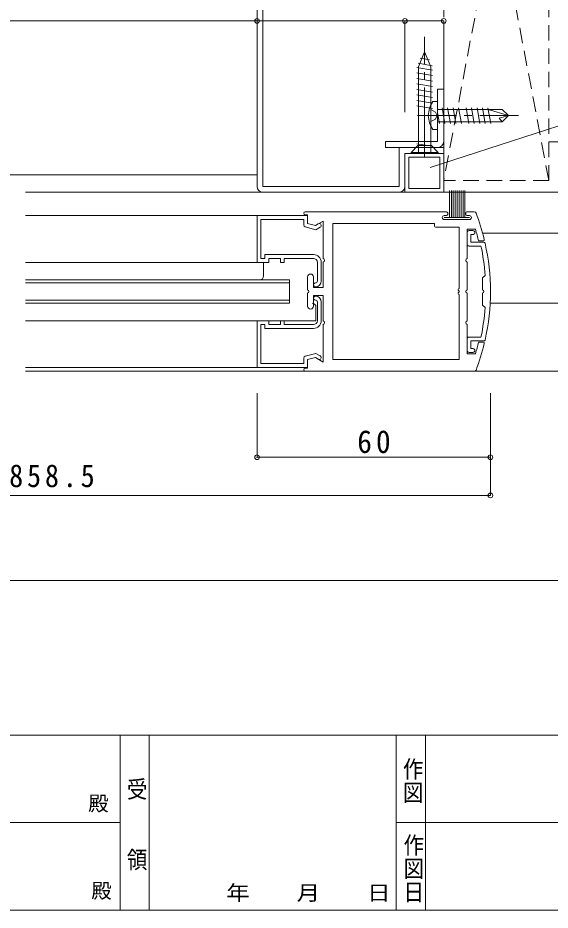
# Model space of a CAD drawing. Units: millimetres at full size, sheet at 1:2; details may follow other scales. Extents: x -1696 to 788, y -1623 to -924.
# Drawn here: x -325.8 to -188.9, y -1623.4 to -1394 of the extents above; entities that cross this region are included whole.
import ezdxf
from ezdxf.enums import TextEntityAlignment as Align

# ---------------------------------------------------------------- set-up
doc = ezdxf.new("R2010")
doc.units = ezdxf.units.MM
doc.header["$LTSCALE"] = 2
doc.header["$PDMODE"] = 32
doc.header["$PDSIZE"] = 1.2
for name, pattern in [('CHAIN1', [8, 5, -1, 1, -1]), ('CHAIN2', [12, 9, -1, 1, -1]), ('DASHED2', [3, 2, -1])]:
    doc.linetypes.add(name, pattern=pattern)
for name, color, linetype, lineweight in [('0-0_free', 7, 'Continuous', 9), ('1-9_hojyosen', 7, 'Continuous', 9), ('F-0', 5, 'Continuous', 9)]:
    doc.layers.add(name, color=color, linetype=linetype, lineweight=lineweight)
doc.styles.add('@ＭＳ ゴシック', font='')
doc.styles.add('ＭＳ ゴシック', font='')
doc.styles.get('@ＭＳ ゴシック').set_extended_font_data('@MS Gothic')
doc.styles.get('ＭＳ ゴシック').set_extended_font_data('MS Gothic')

# ---------------------------------------------------------------- blocks, each defined once
blk = doc.blocks.new('FFD612n.')
at = {"layer": '0-0_free'}
for p, q in [((42.5, 656), (69.56, 656)), ((62.36, 640), (69.56, 640)), ((62.36, 624), (166.36, 624)), ((159.16, 656), (737.56, 656)), ((159.16, 640), (166.36, 640)), ((727.96, 608), (727.96, 643.2)), ((737.56, 643.2), (727.96, 643.2)), ((103.96, 340.13), (103.96, 592)), ((198.36, 592), (103.96, 592)), ((623.96, 608), (623.96, 48)), ((663.96, 617.9), (663.96, 463.33)), ((695.96, 599.43), (663.96, 617.9)), ((727.96, 608), (695.96, 599.43)), ((71.96, 584), (37.67, 584)), ((71.96, 584), (71.96, 463.33)), ((6.08, 536), (24.67, 536)), ((71.96, 448.67), (71.96, 335.33)), ((663.96, 448.67), (663.96, 344)), ((703.96, 388), (703.96, 344)), ((727.96, 388), (727.96, 335.33)), ((703.96, 344), (663.96, 344)), ((71.96, 320.67), (71.96, 207.33)), ((103.96, 48), (103.96, 315.87)), ((703.96, 312), (663.96, 312)), ((663.96, 207.33), (663.96, 312)), ((703.96, 268), (703.96, 312)), ((727.96, 320.67), (727.96, 268)), ((71.96, 72), (71.96, 192.67)), ((663.96, 38.1), (663.96, 192.67)), ((6.08, 120), (24.67, 120)), ((71.96, 72), (37.67, 72)), ((103.96, 48), (623.96, 48)), ((695.96, 56.57), (663.96, 38.1)), ((727.96, 48), (695.96, 56.57)), ((727.96, 48), (727.96, 12.8)), ((42.5, 0), (737.56, 0)), ((737.56, 12.8), (727.96, 12.8))]:
    blk.add_line(p, q, dxfattribs=at)
blk.add_lwpolyline([(206.36, 600), (206.36, 608), (623.96, 608)], dxfattribs=at)
for centre, radius, start, end in [((887.96, 328), 912, 159.26892, 166.43385), ((42.5, 648), 8, 90, 159.26892), ((62.36, 632), 8, 90, 270), ((69.56, 648), 8, 270, 90), ((159.16, 648), 8, 90, 270), ((166.36, 632), 8, 270, 90), ((737.56, 649.6), 6.4, 270, 90), ((198.36, 600), 8, 270, 0), ((887.96, 328), 888, 163.24449, 166.45351), ((6.08, 540.8), 4.8, 166.43385, 270), ((68.76, 456), 8, 293.57818, 66.4218), ((667.16, 456), 8, 113.57818, 246.42182), ((715.96, 388), 12, 0, 180), ((68.76, 328), 8, 293.57815, 66.42182), ((103.96, 335.33), 4.8, 293.57818, 90), ((107.16, 328), 3.2, 113.57818, 246.42182), ((731.16, 328), 8, 113.57818, 246.42182), ((103.96, 320.67), 4.8, 270, 66.42182), ((715.96, 268), 12, 180, 0), ((68.76, 200), 8, 293.5782, 66.42182), ((667.16, 200), 8, 113.57818, 246.42182), ((6.08, 115.2), 4.8, 90, 193.56615), ((887.96, 328), 912, 193.56615, 200.73108), ((887.96, 328), 888, 193.54649, 196.75551), ((42.5, 8), 8, 200.73108, 270), ((737.56, 6.4), 6.4, 270, 90)]:
    blk.add_arc(centre, radius, start, end, dxfattribs=at)
blk = doc.blocks.new('FFD655n.')
at = {"layer": '0-0_free'}
for p, q in [((72, 500.8), (88, 500.8)), ((72, 484.8), (80, 484.8)), ((80, 484.8), (80, 453.6)), ((96, 492.8), (96, 445.6)), ((26.76, 453.6), (80, 453.6)), ((39.05, 437.6), (88, 437.6)), ((21.67, 316.73), (32, 306.4)), ((32, 306.4), (32, 257.73)), ((32, 243.07), (32, 194.4)), ((21.67, 184.07), (32, 194.4)), ((26.76, 47.2), (80, 47.2)), ((39.05, 63.2), (88, 63.2)), ((80, 16), (80, 47.2)), ((96, 8), (96, 55.2)), ((72, 16), (80, 16)), ((72, 0), (88, 0))]:
    blk.add_line(p, q, dxfattribs=at)
for centre, radius, start, end in [((72, 492.8), 8, 90, 270), ((88, 492.8), 8, 0, 90), ((912, 250.4), 912, 167.36761, 192.63239), ((26.76, 448.8), 4.8, 90, 167.36761), ((88, 445.6), 8, 270, 0), ((912, 250.4), 892.8, 167.89655, 175.73916), ((35.2, 250.4), 8, 113.57818, 246.42182), ((912, 250.4), 892.8, 184.26084, 192.10345), ((26.76, 52), 4.8, 192.63239, 270), ((88, 55.2), 8, 0, 90), ((72, 8), 8, 90, 270), ((88, 8), 8, 270, 0)]:
    blk.add_arc(centre, radius, start, end, dxfattribs=at)
blk = doc.blocks.new('FFD654n._27')
at = {"layer": '0-0_free'}
for p, q in [((12, 259.15), (24, 252.23)), ((56, 260.8), (24, 252.23)), ((248, 276.8), (72, 276.8)), ((72, 276.8), (72, 254.66)), ((248, 276.8), (248, 116.8)), ((264, 292.8), (264, 100.8)), ((4, 245.3), (21.74, 235.06)), ((66.07, 246.93), (21.74, 235.06)), ((232, 132.8), (32, 132.8)), ((152, 116.8), (32, 116.8)), ((152, 116.8), (152, 100.8)), ((168, 116.8), (168, 100.8)), ((216, 116.8), (168, 116.8)), ((216, 116.8), (216, 100.8)), ((232, 132.8), (232, 116.8)), ((248, 116.8), (232, 116.8)), ((0, 100.8), (0, 24)), ((16, 100.8), (16, 24)), ((168, 100.8), (152, 100.8)), ((264, 100.8), (216, 100.8))]:
    blk.add_line(p, q, dxfattribs=at)
blk.add_lwpolyline([(264, 292.8), (56, 292.8), (56, 260.8)], dxfattribs=at)
for centre, radius, start, end in [((8, 252.23), 8, 60, 240), ((64, 254.66), 8, 285, 0), ((32, 100.8), 32, 90, 180), ((32, 100.8), 16, 90, 180), ((24, 24), 24, 180, 270), ((24, 24), 8, 180, 270), ((24, 8), 8, 270, 90)]:
    blk.add_arc(centre, radius, start, end, dxfattribs=at)

msp = doc.modelspace()

# ---------------------------------------------------------------- linework, layer by layer
at = {"layer": '1-9_hojyosen'}
for p, q in [((-264.265, -1236.382), (-264.265, -1437.382)), ((-262.765, -1236.382), (-262.765, -1437.382)), ((-216.265, -1412.382), (-217.865, -1412.382)), ((-216.265, -1425.782), (-216.265, -1412.382)), ((-219.794, -1432.515), (-161.676, -1413.666)), ((-231.265, -1425.782), (-231.265, -1427.382)), ((-217.865, -1427.382), (-231.265, -1427.382)), ((-216.265, -1427.382), (-227.765, -1427.382)), ((-227.765, -1427.382), (-227.765, -1437.382)), ((-216.265, -1427.382), (-216.265, -1428.882)), ((-216.265, -1428.882), (-226.265, -1428.882)), ((-226.265, -1437.382), (-226.265, -1428.882)), ((-226.265, -1428.882), (-226.265, -1438.882)), ((-226.265, -1428.882), (-216.265, -1428.882)), ((-217.265, -1437.882), (-217.265, -1429.882)), ((-216.265, -1438.882), (-216.265, -1428.882)), ((-264.265, -1434.382), (-664.265, -1434.382)), ((-227.765, -1437.382), (-262.765, -1437.382)), ((-225.265, -1437.882), (-217.265, -1437.882)), ((-249.265, -1438.882), (-230.765, -1438.882)), ((-226.265, -1438.882), (-216.265, -1438.882)), ((-292.058, -1471.882), (-323.765, -1471.882))]:
    msp.add_line(p, q, dxfattribs=at)
at = {"layer": '1-9_hojyosen', "linetype": 'DASHED2'}
for p, q in [((-216.265, -1293.882), (-216.265, -1435.882)), ((-189.265, -1435.882), (-216.265, -1293.882)), ((-189.265, -1293.882), (-216.265, -1435.882)), ((-189.265, -1293.882), (-189.265, -1435.882)), ((-78.77, -1425.882), (-189.265, -1425.882)), ((-189.265, -1435.882), (-216.265, -1435.882))]:
    msp.add_line(p, q, dxfattribs=at)
at = {"layer": '1-9_hojyosen', "color": 3}
for p, q in [((-340.765, -1394.843), (-264.265, -1394.843)), ((-264.265, -1394.843), (-226.265, -1394.843)), ((-226.265, -1394.843), (-216.265, -1394.843)), ((-226.265, -1394.843), (-226.265, -1418.287)), ((-216.265, -1394.843), (-216.265, -1418.287)), ((-216.265, -1408.753), (-216.265, -1432.198)), ((-264.265, -1506.975), (-264.265, -1490.543)), ((-204.265, -1506.975), (-204.265, -1490.543)), ((-204.265, -1516.788), (-204.265, -1490.543)), ((-264.265, -1506.975), (-204.265, -1506.975)), ((-460.765, -1516.788), (-204.265, -1516.788)), ((-847.192, -1538.678), (-81.337, -1538.678))]:
    msp.add_line(p, q, dxfattribs=at)
at = {"layer": '1-9_hojyosen', "color": 6, "linetype": 'CHAIN2'}
for q in [(-221.185, -1398.954), (-221.185, -1407.06)]:
    msp.add_line((-221.185, -1429.973), q, dxfattribs=at)
at = {"layer": '1-9_hojyosen', "color": 6}
for p, q in [((-219.271, -1406.36), (-222.838, -1405.731)), ((-219.271, -1406.36), (-222.838, -1405.731)), ((-219.902, -1404.837), (-222.293, -1404.416)), ((-219.902, -1404.837), (-222.293, -1404.416)), ((-219.185, -1407.491), (-223.185, -1406.786)), ((-219.185, -1407.491), (-223.185, -1406.786)), ((-222.785, -1428.882), (-222.785, -1406.648)), ((-219.585, -1428.882), (-219.585, -1406.648)), ((-219.185, -1408.902), (-223.185, -1408.197)), ((-219.185, -1408.902), (-223.185, -1408.197)), ((-219.185, -1410.313), (-223.185, -1409.608)), ((-219.185, -1410.313), (-223.185, -1409.608)), ((-219.185, -1411.724), (-223.185, -1411.019)), ((-219.185, -1411.724), (-223.185, -1411.019)), ((-219.185, -1413.135), (-223.185, -1412.43)), ((-219.185, -1413.135), (-223.185, -1412.43)), ((-219.185, -1414.546), (-223.185, -1413.841)), ((-222.785, -1428.882), (-222.785, -1413.592)), ((-219.585, -1428.882), (-219.585, -1413.592)), ((-219.185, -1415.957), (-223.185, -1415.252)), ((-219.185, -1417.368), (-223.185, -1416.663)), ((-219.066, -1415.558), (-217.866, -1415.558)), ((-217.866, -1415.558), (-217.866, -1422.758)), ((-216.682, -1417.158), (-215.977, -1421.158)), ((-215.271, -1417.158), (-214.566, -1421.158)), ((-213.86, -1417.158), (-213.155, -1421.158)), ((-212.449, -1417.158), (-211.744, -1421.158)), ((-210.538, -1417.158), (-209.833, -1421.158)), ((-209.127, -1417.158), (-208.422, -1421.158)), ((-207.716, -1417.158), (-207.011, -1421.158)), ((-206.305, -1417.158), (-205.6, -1421.158)), ((-204.894, -1417.158), (-204.189, -1421.158)), ((-218.394, -1420.074), (-218.007, -1419.346)), ((-217.866, -1417.558), (-201.229, -1417.558)), ((-217.866, -1417.558), (-217.866, -1420.758)), ((-217.866, -1418.448), (-217.388, -1421.158)), ((-204.824, -1417.558), (-199.629, -1419.158)), ((-201.229, -1420.758), (-199.629, -1419.158)), ((-219.62, -1420.686), (-218.394, -1420.074)), ((-217.866, -1420.758), (-201.229, -1420.758)), ((-219.066, -1422.758), (-217.866, -1422.758)), ((-220.475, -1426.882), (-223.185, -1426.404)), ((-220.475, -1426.882), (-223.185, -1426.404)), ((-224.685, -1428.632), (-217.685, -1428.632)), ((-224.685, -1428.632), (-217.685, -1428.632)), ((-222.935, -1426.882), (-219.435, -1426.882)), ((-222.935, -1426.882), (-219.435, -1426.882)), ((-217.685, -1428.632), (-219.435, -1426.882)), ((-217.685, -1428.632), (-219.435, -1426.882)), ((-217.685, -1428.882), (-217.685, -1428.632)), ((-217.685, -1428.882), (-217.685, -1428.632)), ((-224.685, -1428.882), (-217.685, -1428.882)), ((-224.685, -1428.882), (-217.685, -1428.882))]:
    msp.add_line(p, q, dxfattribs=at)
at = {"layer": '1-9_hojyosen', "color": 6, "linetype": 'CHAIN1'}
msp.add_line((-223.02, -1419.158), (-197.011, -1419.158), dxfattribs=at)
at = {"layer": '1-9_hojyosen', "lineweight": 18}
for p, q in [((-323.765, -1438.882), (-138.051, -1438.882)), ((-214.816, -1445.382), (-214.816, -1438.382)), ((-214.316, -1445.382), (-214.316, -1438.382)), ((-213.816, -1445.382), (-213.816, -1438.382)), ((-213.316, -1445.382), (-213.316, -1438.382)), ((-212.816, -1445.382), (-212.816, -1438.382)), ((-212.316, -1445.382), (-212.316, -1438.382)), ((-211.816, -1445.382), (-211.816, -1438.382)), ((-211.316, -1445.382), (-211.316, -1438.382)), ((-210.816, -1445.382), (-210.816, -1438.382)), ((-323.765, -1444.882), (-264.265, -1444.882)), ((-209.665, -1445.382), (-216.165, -1445.382)), ((-138.051, -1449.382), (-206.206, -1449.382)), ((-262.615, -1456.882), (-323.765, -1456.882)), ((-262.615, -1456.882), (-262.615, -1460.382)), ((-255.915, -1461.382), (-323.765, -1461.382)), ((-255.915, -1462.182), (-323.765, -1462.182)), ((-255.915, -1461.382), (-255.915, -1467.382)), ((-255.915, -1466.582), (-323.765, -1466.582)), ((-255.915, -1467.382), (-323.765, -1467.382)), ((-138.051, -1467.382), (-204.344, -1467.382)), ((-323.765, -1483.882), (-264.265, -1483.882)), ((-138.051, -1484.882), (-323.765, -1484.882))]:
    msp.add_line(p, q, dxfattribs=at)
at = {"layer": '1-9_hojyosen', "color": 6}
for points in [[(-222.785, -1406.648), (-221.185, -1402.785), (-219.585, -1406.648)], [(-222.785, -1406.648), (-221.185, -1402.785), (-219.585, -1406.648)], [(-219.62, -1417.63), (-218.394, -1418.242), (-218.007, -1418.97)], [(-201.229, -1417.558), (-199.629, -1419.158), (-202.015, -1419.851), (-201.229, -1420.758)], [(-224.685, -1428.882), (-224.685, -1428.632), (-222.935, -1426.882)], [(-224.685, -1428.882), (-224.685, -1428.632), (-222.935, -1426.882)]]:
    msp.add_lwpolyline(points, dxfattribs=at)
at = {"layer": '1-9_hojyosen'}
for points in [[(-231.265, -1425.782), (-217.865, -1425.782), (-217.865, -1412.382)], [(-217.265, -1429.882), (-225.265, -1429.882), (-225.265, -1437.882)]]:
    msp.add_lwpolyline(points, dxfattribs=at)
at = {"layer": '1-9_hojyosen', "lineweight": 18}
msp.add_lwpolyline([(-292.058, -1471.882), (-249.115, -1471.882), (-249.115, -1468.382)], dxfattribs=at)
at = {"layer": '1-9_hojyosen', "color": 6}
for centre, radius, start, end in [((-212.803, -1419.646), 7.479, 146.86974, 176.26039), ((-212.803, -1418.67), 7.479, 183.73962, 213.13028), ((-218.36, -1419.158), 0.4, 331.97812, 28.03201)]:
    msp.add_arc(centre, radius, start, end, dxfattribs=at)
at = {"layer": '1-9_hojyosen'}
for centre, radius, start, end in [((-217.865, -1425.782), 1.6, 270, 0), ((-262.765, -1437.382), 1.5, 180, 270), ((-227.765, -1437.382), 1.5, 270, 0)]:
    msp.add_arc(centre, radius, start, end, dxfattribs=at)
at = {"layer": '1-9_hojyosen', "lineweight": 18}
for centre, start, end in [((-263.615, -1460.382), 270, 0), ((-250.115, -1468.382), 0, 90)]:
    msp.add_arc(centre, 1, start, end, dxfattribs=at)
at = {"layer": '1-9_hojyosen', "color": 134}
for p in [(-264.265, -1394.843), (-226.265, -1394.843), (-216.265, -1394.843), (-264.265, -1506.975), (-204.265, -1506.975), (-204.265, -1516.788)]:
    msp.add_point(p, dxfattribs=at)
at = {"layer": 'F-0'}
for p, q in [((-291.965, -1578.379), (-291.965, -1623.379)), ((-228.465, -1578.379), (-228.465, -1623.379)), ((-220.965, -1578.379), (-220.965, -1623.379)), ((-299.465, -1600.879), (-433.815, -1600.879)), ((-228.465, -1600.879), (-124.331, -1600.879)), ((-72.265, -1623.379), (-856.265, -1623.379))]:
    msp.add_line(p, q, dxfattribs=at)
for points in [[(-565.165, -1578.379), (-433.815, -1578.379), (-299.465, -1578.379), (-124.331, -1578.379), (-72.265, -1578.379)], [(-299.465, -1578.379), (-299.465, -1600.879), (-299.465, -1623.379)]]:
    msp.add_lwpolyline(points, dxfattribs=at)

# ---------------------------------------------------------------- block references
at = {"layer": '1-9_hojyosen', "xscale": -0.0625, "yscale": 0.0625}
for name, p in [('FFD612n.', (-205.767, -1484.882)), ('FFD654n._27', (-247.765, -1463.182)), ('FFD655n.', (-204.265, -1480.032))]:
    msp.add_blockref(name, p, dxfattribs=at)
at = {"layer": '1-9_hojyosen', "xscale": 0.0625, "yscale": 0.0625, "rotation": 180}
msp.add_blockref('FFD654n._27', (-247.765, -1465.582), dxfattribs=at)

# ---------------------------------------------------------------- texts
at = {"layer": '1-9_hojyosen', "char_height": 5.865, "attachment_point": 7, "style": 'ＭＳ ゴシック'}
for s, insert in [('\\T1.27;\\W0.95;60', (-238.515, -1505.975)), ('\\T1.28;\\W0.9;DW=858.5', (-341.773, -1514.745))]:
    msp.add_mtext(s, dxfattribs=dict(at, insert=insert))
at = {"layer": 'F-0', "color": 7, "style": '@ＭＳ ゴシック', "width": 1.15}
for s, p in [('作図', (-227.272, -1584.037)), ('受\u3000\u3000領', (-298.242, -1589.209)), ('作図日', (-227.123, -1603.581))]:
    msp.add_text(s, height=3.849, rotation=270, dxfattribs=at).set_placement(p, align=Align.BOTTOM_LEFT)
at = {"layer": 'F-0', "color": 7, "style": 'ＭＳ ゴシック'}
for p in [(-307.67, -1599.024), (-306.883, -1621.457)]:
    msp.add_text('殿', height=3.849, dxfattribs=at).set_placement(p, align=Align.BOTTOM_LEFT)
at = {"layer": 'F-0', "color": 7, "style": 'ＭＳ ゴシック', "width": 1.15}
msp.add_text('年\u3000\u3000月\u3000\u3000日', height=3.849, dxfattribs=at).set_placement((-272.181, -1622.005), align=Align.BOTTOM_LEFT)

doc.saveas('drawing.dxf')
